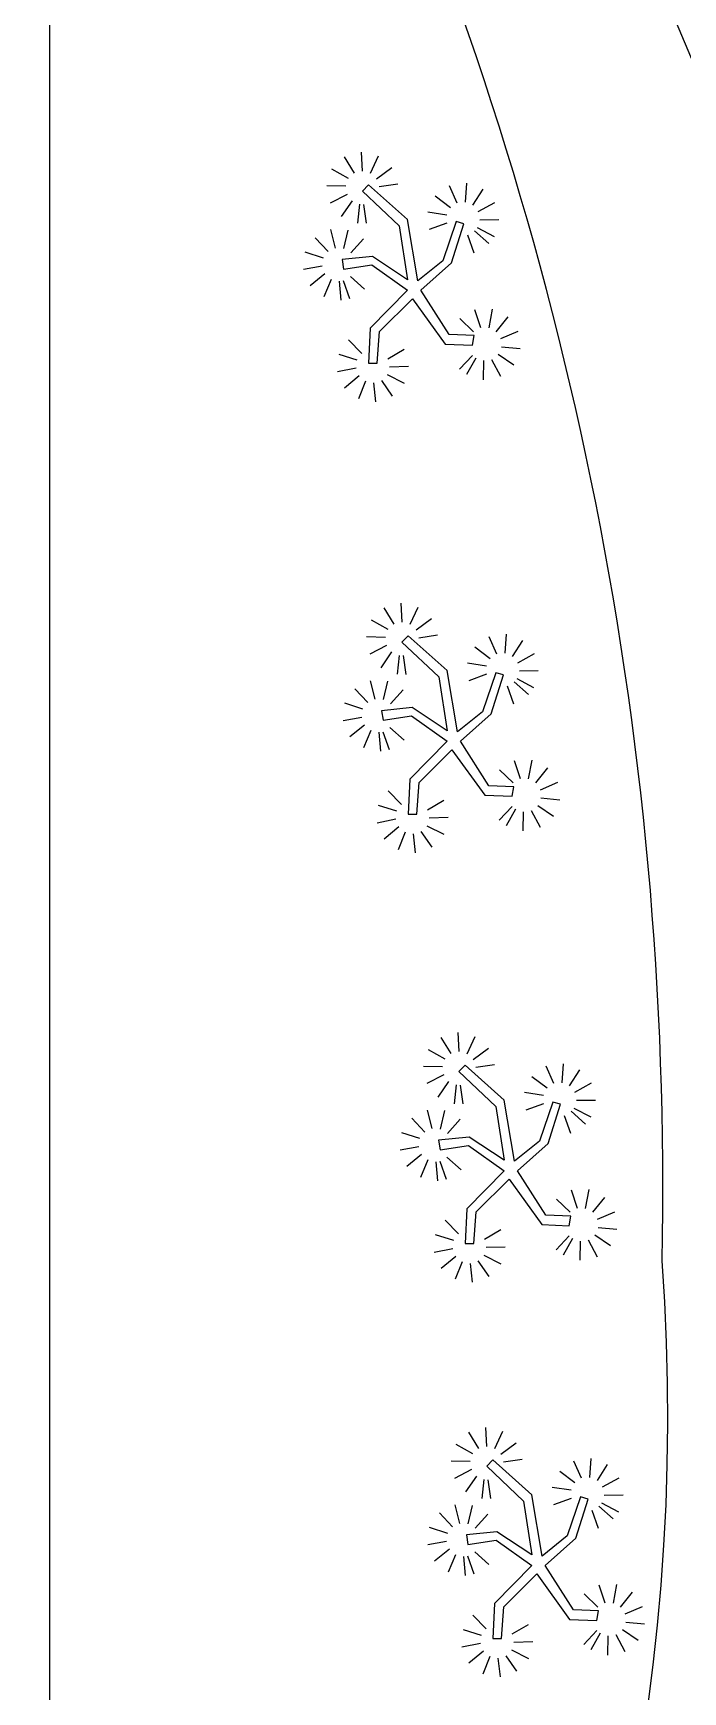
# Model space of a CAD drawing. Header units: millimetres. Extents: x -17017 to 2697, y 1903 to 18260.
# Drawn here: x -16956.952 to -16955.78, y 18239.455 to 18242.446 of the extents above; entities that cross this region are included whole.
import ezdxf

# ---------------------------------------------------------------- set-up
doc = ezdxf.new("R2010")
doc.units = ezdxf.units.MM
doc.linetypes.add('0', pattern=[0])
for name, color, linetype in [('1', 7, 'Continuous'), ('55', 7, 'Continuous'), ('CAY', 94, 'Continuous')]:
    doc.layers.add(name, color=color, linetype=linetype)

# ---------------------------------------------------------------- blocks, each defined once
blk = doc.blocks.new('Archi.Space.tree2645')
at = {"layer": 'CAY'}
for p, q in [((119.525, 52.098), (119.502, 52.476)), ((119.245, 51.95), (118.916, 52.137)), ((119.366, 52.059), (119.166, 52.381)), ((119.683, 52.056), (119.843, 52.4)), ((119.802, 51.945), (120.106, 52.17)), ((119.19, 51.796), (118.812, 51.804)), ((119.854, 51.79), (120.228, 51.844)), ((121.41, 51.463), (121.254, 51.807)), ((121.573, 51.48), (121.6, 51.857)), ((119.216, 51.635), (118.879, 51.462)), ((119.315, 51.505), (119.101, 51.193)), ((121.276, 51.37), (120.974, 51.599)), ((121.724, 51.418), (121.927, 51.737)), ((121.827, 51.292), (122.158, 51.475)), ((119.464, 51.438), (119.424, 51.061)), ((119.546, 51.434), (119.6, 51.059)), ((121.201, 51.224), (120.827, 51.283)), ((118.989, 50.567), (118.892, 50.933)), ((119.152, 50.557), (119.241, 50.925)), ((121.205, 51.061), (120.849, 50.934)), ((121.615, 50.83), (121.742, 50.474)), ((121.757, 50.911), (122.038, 50.658)), ((121.809, 50.975), (122.143, 50.799)), ((121.858, 51.131), (122.236, 51.135)), ((118.744, 50.367), (118.384, 50.486)), ((118.841, 50.498), (118.581, 50.773)), ((119.291, 50.471), (119.544, 50.753)), ((118.72, 50.205), (118.348, 50.138)), ((118.777, 50.052), (118.481, 49.816)), ((118.9, 49.944), (118.752, 49.596)), ((119.059, 49.908), (119.095, 49.531)), ((119.141, 49.92), (119.268, 49.563)), ((119.282, 50.001), (119.564, 49.748)), ((121.736, 48.903), (121.461, 49.163)), ((121.88, 48.981), (121.762, 49.34)), ((122.043, 48.981), (122.111, 49.353)), ((122.187, 48.903), (122.423, 49.198)), ((122.276, 48.766), (122.625, 48.913)), ((119.512, 48.472), (119.247, 48.743)), ((120.026, 48.366), (120.354, 48.557)), ((121.715, 48.636), (121.715, 48.636)), ((122.289, 48.603), (122.666, 48.567)), ((119.398, 48.177), (119.027, 48.103)), ((119.418, 48.339), (119.056, 48.451)), ((120.06, 48.206), (120.439, 48.218)), ((121.716, 48.433), (121.456, 48.158)), ((121.779, 48.38), (121.594, 48.05)), ((121.933, 48.327), (121.928, 47.948)), ((122.095, 48.353), (122.27, 48.018)), ((122.224, 48.454), (122.538, 48.242)), ((119.458, 48.025), (119.167, 47.783)), ((119.583, 47.92), (119.442, 47.569)), ((119.743, 47.887), (119.786, 47.511)), ((119.899, 47.934), (120.116, 47.624)), ((120.014, 48.05), (120.353, 47.88))]:
    blk.add_line(p, q, dxfattribs=at)
blk.add_lwpolyline([(120.423, 49.938), (119.723, 50.4), (119.116, 50.337), (119.147, 50.148), (119.708, 50.232), (120.423, 49.728), (119.676, 48.972), (119.645, 48.279), (119.817, 48.279), (119.863, 48.909), (120.517, 49.56), (121.17, 48.657), (121.715, 48.636), (121.746, 48.825), (121.248, 48.846), (120.688, 49.728), (121.295, 50.274), (121.544, 51.051), (121.388, 51.093), (121.124, 50.316), (120.626, 49.917), (120.423, 51.135), (119.645, 51.828), (119.521, 51.702), (120.252, 51.009)], close=True, dxfattribs=at)

msp = doc.modelspace()

# ---------------------------------------------------------------- linework, layer by layer
at = {"layer": '1', "linetype": '0'}
for centre, radius, start, end in [((-16962.1538, 18240.3655), 6.338, 358.79683, 49.77949), ((-16964.7558, 18238.6714), 9.7341, 9.86917, 39.723), ((-16959.5839, 18239.9525), 3.7771, 294.6191, 4.2504)]:
    msp.add_arc(centre, radius, start, end, dxfattribs=at)
at = {"layer": '55', "linetype": 'ByBlock'}
msp.add_lwpolyline([(-16958.3474, 18243.5629), (-16956.9227, 18243.5629), (-16956.9227, 18238.4333), (-16958.3124, 18238.4333)], dxfattribs=at)

# ---------------------------------------------------------------- block references
at = {"xscale": 0.09063621179513193, "yscale": 0.09063621179513193, "zscale": 0.09063621179513193}
for p in [(-16967.191, 18237.4753), (-16967.1195, 18236.662), (-16967.0166, 18235.8877), (-16966.9666, 18235.176)]:
    msp.add_blockref('Archi.Space.tree2645', p, dxfattribs=at)

doc.saveas('drawing.dxf')
